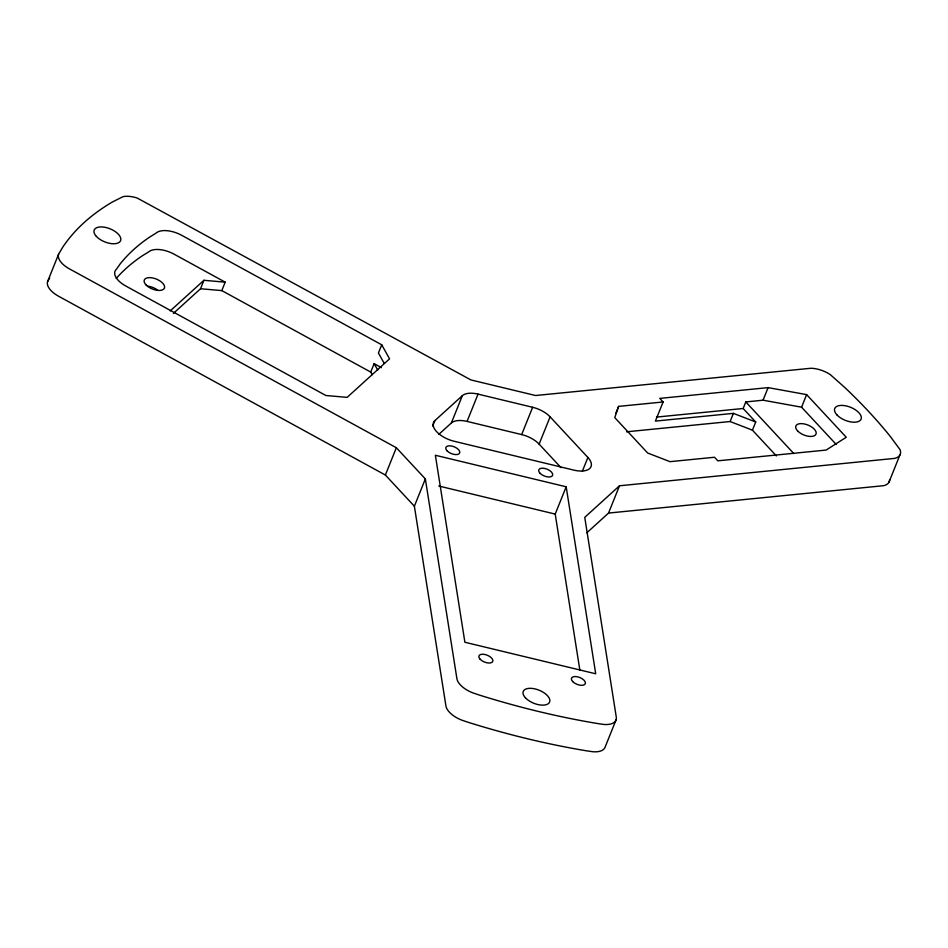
<?xml version="1.0" encoding="UTF-8"?>
<svg xmlns="http://www.w3.org/2000/svg" width="948" height="948" viewBox="0 0 948 948"><rect width="100%" height="100%" fill="white"/><g stroke="black" fill="none" stroke-linecap="round" stroke-linejoin="round"><path stroke-width="1.42" d="M663.102 401.976L618.617 406.384L614.766 417.63L647.685 453.026L670.011 461.664L714.508 457.256L717.826 460.823L826.158 450.063L846.268 437.253L806.618 394.617L768.093 387.625L659.784 398.397L663.102 401.976L655.412 421.09L733.397 413.364L755.722 422.002L752.439 430.167L776.388 455.917M616.082 719.84L605.108 747.131A20.323 10.072 21.9 0 1 592.82 751.728L586.563 750.828A480.897 238.268 21.9 0 1 468.288 722.329L461.818 720.16A20.323 10.072 21.9 0 1 445.939 706.011L414.371 506.22L385.374 475.031L58.492 296.179A20.323 10.072 21.9 0 1 47.601 281.532L58.575 254.242L62.769 247.132A480.909 238.268 21.9 0 1 112.516 201.924L123.122 196.615A20.56 10.191 21.9 0 1 137.199 198.037L470.895 379.935L535.561 395.517L810.895 368.262A20.441 10.132 21.9 0 1 830.199 374.543L844.55 387.27A480.909 238.268 21.9 0 1 890.314 436.471L900.031 449.648A20.441 10.132 21.9 0 1 894.699 458.382L619.506 485.779L584.75 517.347L616.283 717.126A20.323 10.072 21.9 0 1 603.793 724.438L597.536 723.537A480.909 238.268 21.9 0 1 479.261 695.038L472.791 692.858A20.323 10.072 21.9 0 1 456.912 678.709L425.344 478.918L396.347 447.74L69.465 268.888A20.323 10.072 21.9 0 1 58.575 254.242M200.538 288.737L203.927 280.3L225.186 282.16L221.796 290.598L200.538 288.737L173.354 313.421M372.173 374.65L370.751 372.09L374.14 363.653L381.416 367.634M381.724 344.799L389.557 358.854L347.146 397.366L325.887 395.506L125.847 286.059A20.323 10.072 21.9 0 1 116.438 269.196L120.337 263.698A423.329 209.745 21.9 0 1 149.583 237.142L156.147 233.054A20.323 10.072 21.9 0 1 181.661 235.294L381.724 344.799L378.418 353.012L384.118 363.226M385.374 475.031L396.347 447.74M432.703 426.055L434.907 420.592L462.34 395.683A20.323 10.072 21.9 0 1 478.041 394.119L532.646 407.284A20.323 10.072 21.9 0 1 550.101 416.836L587.89 457.469L582.404 471.12M414.371 506.22L425.344 478.918M438.699 434.468L451.366 422.974L462.34 395.683M451.366 422.974A20.323 10.072 21.9 0 1 467.068 421.41L478.041 394.119M467.068 421.41L521.673 434.575L532.646 407.284M561.015 467.66L539.128 444.126L550.101 416.836M579.892 670.414L555.208 514.089L566.181 486.786L435.369 455.265L464.887 642.258L595.711 673.791L566.181 486.786M615.868 413.221L618.617 406.384M586.812 532.812L608.545 513.069L619.506 485.779M626.592 431.802L730.114 421.528L733.397 413.364M656.502 417.084L743.161 408.493L745.792 401.94L763.045 400.198L801.57 407.19L836.266 444.505M763.045 400.198L768.093 387.625M801.57 407.19L806.618 394.617M888.88 482.437L899.853 455.135M47.601 281.532L49.699 277.977M170.213 310.92L203.927 280.3M608.545 513.069L883.726 485.672A20.441 10.132 21.9 0 0 889.627 479.889M438.77 486.016L555.208 514.089M730.114 421.528L752.439 430.167M225.186 282.16L174.112 254.183A20.323 10.072 21.9 0 0 148.599 251.943L141.999 256.007A423.329 209.721 21.9 0 0 116.248 278.404M221.796 290.598L370.751 372.09M745.792 401.94L793.832 453.582M743.161 408.493L755.722 422.002M374.14 363.653L377.707 370.04M434.907 420.592A20.323 10.072 21.9 0 0 454.116 441.258L573.943 470.137A20.323 10.072 21.9 0 0 587.89 457.469M147.426 286.118A10.843 5.368 21.9 0 1 157.522 290.029M521.673 434.575A20.323 10.072 21.9 0 1 539.128 444.126M836.918 414.892A14.22 7.051 21.9 0 0 860.12 420.497A14.22 7.051 21.9 0 0 846.671 406.028A14.22 7.051 21.9 0 0 836.918 414.892M525.429 697.811A14.22 7.051 21.9 0 0 548.643 703.404A14.22 7.051 21.9 0 0 535.193 688.947A14.22 7.051 21.9 0 0 525.429 697.811M96.4 236.431A14.22 7.051 21.9 0 0 119.614 242.024A14.22 7.051 21.9 0 0 106.164 227.556A14.22 7.051 21.9 0 0 96.4 236.431M480.115 659.204A7.454 3.697 21.9 0 0 492.273 662.131A7.454 3.697 21.9 0 0 485.234 654.558A7.454 3.697 21.9 0 0 480.115 659.204M572.639 681.505A7.454 3.697 21.9 0 0 584.798 684.432A7.454 3.697 21.9 0 0 577.759 676.86A7.454 3.697 21.9 0 0 572.639 681.505M447.018 450.774A7.454 3.697 21.9 0 0 459.176 453.701A7.454 3.697 21.9 0 0 452.137 446.129A7.454 3.697 21.9 0 0 447.018 450.774M539.933 473.159A7.454 3.697 21.9 0 0 552.091 476.097A7.454 3.697 21.9 0 0 545.053 468.513A7.454 3.697 21.9 0 0 539.933 473.159M145.98 284.874A10.843 5.368 21.9 0 0 163.672 289.14A10.843 5.368 21.9 0 0 153.422 278.12A10.843 5.368 21.9 0 0 145.98 284.874M797.576 430.878A10.843 5.368 21.9 0 0 815.256 435.132A10.843 5.368 21.9 0 0 805.018 424.111A10.843 5.368 21.9 0 0 797.576 430.878"/></g></svg>
